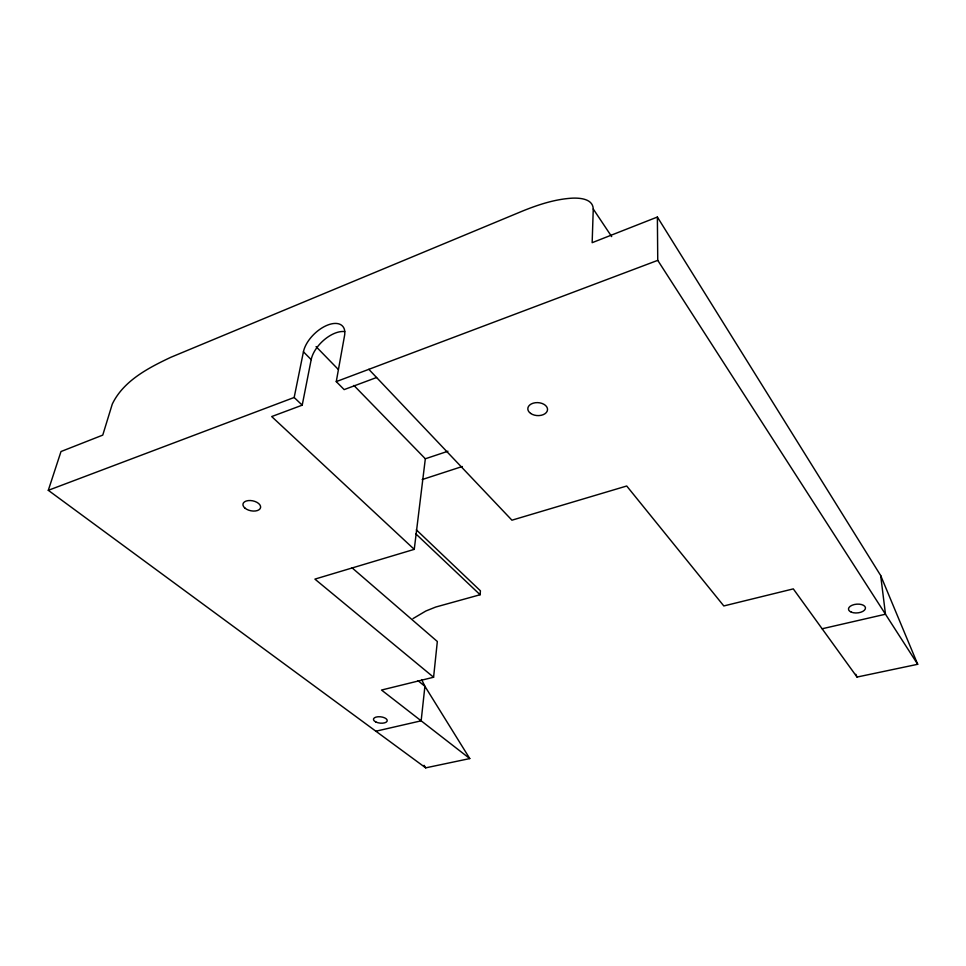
<?xml version="1.0" encoding="UTF-8"?>
<svg xmlns="http://www.w3.org/2000/svg" width="966" height="966" viewBox="0 0 966 966"><rect width="100%" height="100%" fill="white"/><g stroke="black" fill="none" stroke-linecap="round" stroke-linejoin="round"><path stroke-width="1.45" d="M421.647 679.593L424.907 686.283L469.778 758.576L425.692 767.849L48.3 490.317L61.003 451.533L102.758 435.111L112.285 404.078C123.467 380.761 148.474 367.841 170.873 357.275L523.029 210.854C538.823 204.502 555.341 199.117 572.452 198.151C580.18 197.849 592.931 198.863 593.257 209.006L592.158 242.683L657.375 217.036L880.678 575.531L917.7 664.294L857.035 677.057L793.303 588.886L723.812 605.948L626.717 486.007L511.932 520.191L368.831 369.338L336.265 381.606L344.15 389.6L376.583 377.513M413.001 618.59L425.861 611.007L435.702 607.046L480.102 594.742L480.428 590.818L416.322 529.815M469.778 758.576L381.522 690.05L433.589 677.238L437.332 641.496L352.107 567.863M433.589 677.238L314.904 579.117L414.257 549.352L425.33 458.778L353.894 385.434M336.265 381.606L344.56 335.552A25.732 13.874 -43.9 0 0 327.546 325.107A25.732 13.874 -43.9 0 0 303.433 351.793L294.171 397.473L302.213 405.165L271.688 416.563L414.257 549.352M302.213 405.165L311.185 359.642A25.563 13.935 -43.9 0 1 344.705 331.592M48.3 490.317L294.171 397.473M368.831 369.338L657.749 260.361L657.375 217.036M425.33 458.778L447.934 451.243M422.154 479.571L462.279 466.506M375.883 731.214L421.152 720.817L424.907 686.283L418.061 680.728M822.126 628.769L885.484 614.219L880.678 575.531M415.827 533.848L480.102 594.742M303.433 351.793L311.185 359.642M316.063 346.613L338.124 369.266M593.257 209.006L611.671 236.598M657.749 260.361L917.7 664.294M424.074 765.326L425.692 767.849M855.816 674.316L857.035 677.057M375.871 722A6.931 3.176 6.4 0 0 387.125 721.143A6.931 3.176 6.4 0 0 377.996 716.76A6.931 3.176 6.4 0 0 375.871 722M244.929 508.092A8.972 5.059 11.7 0 0 260.047 508.78A8.972 5.059 11.7 0 0 250.363 500.533A8.972 5.059 11.7 0 0 244.929 508.092M530.6 413.4A9.877 6.484 3.4 0 0 547.167 411.214A9.877 6.484 3.4 0 0 535.285 402.737A9.877 6.484 3.4 0 0 530.6 413.4M851.324 612.166A8.501 4.383 -4.7 0 0 865.295 608.942A8.501 4.383 -4.7 0 0 854.342 604.523A8.501 4.383 -4.7 0 0 851.324 612.166"/></g></svg>
